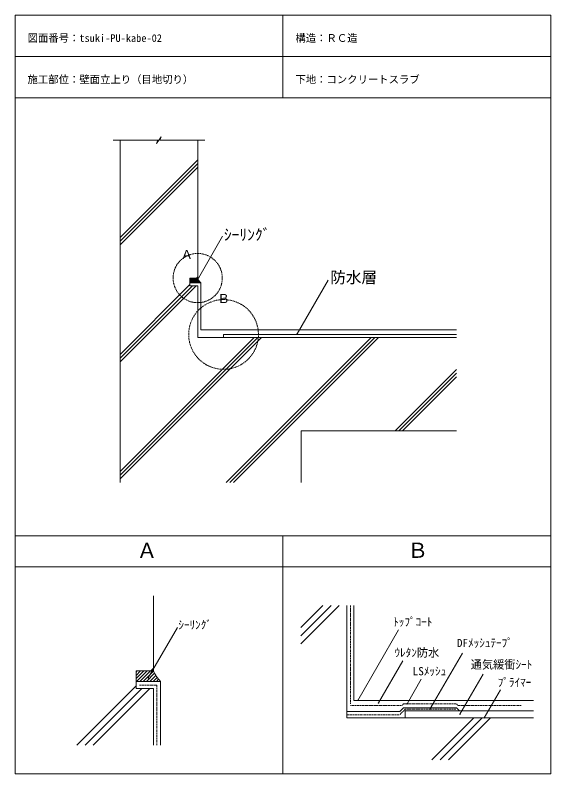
# Model space of a CAD drawing. Units: millimetres, scale not verified. Extents: x -517 to 518, y -673 to 792.
import ezdxf
from ezdxf.enums import TextEntityAlignment as Align

# ---------------------------------------------------------------- set-up
doc = ezdxf.new("R2010")
doc.units = ezdxf.units.MM
doc.header["$PDMODE"] = 32
doc.header["$PDSIZE"] = 0.8
doc.linetypes.add('DASHED2', pattern=[3, 2, -1])
doc.layers.add('0-0', color=7, linetype='Continuous', lineweight=13)
doc.styles.add('ＭＳ ゴシック', font='')
doc.styles.get('ＭＳ ゴシック').set_extended_font_data('MS Gothic')

msp = doc.modelspace()

# ---------------------------------------------------------------- linework, layer by layer
at = {"layer": '0-0'}
for p, q in [((-516.864, 792.357), (-516.864, -673.469)), ((-516.864, 792.357), (517.853, 792.357)), ((0.494, 792.357), (0.494, 632.357)), ((517.853, 792.357), (517.853, -673.469)), ((-516.864, 712.357), (517.853, 712.357)), ((-516.864, 632.357), (517.853, 632.357)), ((-234.729, 557.439), (-237.114, 550.885)), ((-327.376, 550.885), (-241.521, 550.885)), ((-314.317, 550.885), (-314.317, -110.555)), ((-237.114, 550.885), (-150.718, 550.885)), ((-164.317, 284.445), (-164.317, 550.885)), ((-314.317, 362.994), (-164.317, 512.994)), ((-314.317, 355.923), (-164.317, 505.923)), ((-314.317, 348.852), (-164.317, 498.852)), ((-165.623, 279.863), (-116.207, 365.454)), ((-166.592, 284.445), (-164.317, 286.72)), ((27.93, 176.945), (87.688, 280.449)), ((-314.317, 136.72), (-179.317, 271.72)), ((-314.317, 129.649), (-174.521, 269.445)), ((-314.317, 122.578), (-167.45, 269.445)), ((-164.317, 169.445), (-164.317, 269.445)), ((-314.317, -103.697), (-41.176, 169.445)), ((-314.317, -96.625), (-48.247, 169.445)), ((-314.317, -89.554), (-55.318, 169.445)), ((-164.317, 169.445), (335.683, 169.445)), ((-109.044, -110.555), (170.956, 169.445)), ((-101.973, -110.555), (178.027, 169.445)), ((-94.902, -110.555), (185.098, 169.445)), ((217.23, -10.555), (335.683, 107.897)), ((224.301, -10.555), (335.683, 100.826)), ((231.372, -10.555), (335.683, 93.755)), ((35.683, -10.555), (335.683, -10.555)), ((35.683, -10.555), (35.683, -110.555)), ((-516.864, -213.469), (517.853, -213.469)), ((0.494, -213.469), (0.494, -673.469)), ((-516.864, -273.469), (517.853, -273.469)), ((-249.495, -474.73), (-249.495, -329.814)), ((34.649, -422.611), (109.172, -348.087)), ((34.649, -406.701), (93.263, -348.087)), ((34.649, -390.791), (77.353, -348.087)), ((124.07, -565.238), (124.07, -348.087)), ((-259.657, -488.291), (-203.24, -390.574)), ((145.052, -531.488), (223.764, -395.155)), ((284.417, -548.738), (346.996, -440.348)), ((184.916, -536.383), (231.933, -454.947)), ((-254.614, -474.73), (-249.495, -469.611)), ((342.327, -558.488), (387.228, -480.716)), ((240.211, -538.278), (267.656, -490.742)), ((-397.76, -617.875), (-283.245, -503.361)), ((-381.85, -617.875), (-272.454, -508.48)), ((-365.94, -617.875), (-256.544, -508.48)), ((-249.495, -617.875), (-249.495, -508.48)), ((389.305, -565.238), (420.67, -510.913)), ((124.07, -565.238), (484.242, -565.238)), ((288.101, -646.456), (369.319, -565.238)), ((304.011, -646.456), (385.228, -565.238)), ((319.921, -646.456), (401.138, -565.238)), ((-516.864, -673.469), (517.853, -673.469))]:
    msp.add_line(p, q, dxfattribs=at)
at = {"layer": '0-0', "color": 2}
for p, q in [((-179.317, 277.844), (-172.717, 284.445)), ((-179.317, 280.673), (-175.545, 284.445)), ((-179.317, 283.501), (-178.373, 284.445)), ((-178.888, 275.445), (-169.888, 284.445)), ((-176.06, 275.445), (-167.06, 284.445)), ((-173.231, 275.445), (-164.293, 284.383)), ((-170.403, 275.445), (-163.42, 282.427)), ((-167.574, 275.445), (-162.418, 280.601)), ((-164.746, 275.445), (-161.294, 278.896)), ((-161.918, 275.445), (-160.056, 277.307)), ((-159.089, 275.445), (-158.705, 275.829)), ((-283.245, -489.581), (-268.394, -474.73)), ((-283.245, -483.217), (-274.758, -474.73)), ((-283.245, -476.853), (-281.122, -474.73)), ((-282.28, -494.98), (-262.03, -474.73)), ((-275.916, -494.98), (-255.666, -474.73)), ((-269.552, -494.98), (-249.441, -474.868)), ((-263.188, -494.98), (-247.478, -479.269)), ((-256.824, -494.98), (-245.222, -483.377)), ((-250.46, -494.98), (-242.694, -487.213)), ((-244.096, -494.98), (-239.907, -490.79)), ((-237.732, -494.98), (-236.868, -494.115))]:
    msp.add_line(p, q, dxfattribs=at)
at = {"layer": '0-0', "color": 4}
for p, q in [((-158.317, 275.445), (-179.317, 275.445)), ((-158.317, 275.445), (-158.317, 184.445)), ((-158.317, 184.445), (335.683, 184.445)), ((137.57, -348.087), (137.57, -531.488)), ((-235.995, -494.98), (-283.245, -494.98)), ((-235.995, -494.98), (-235.995, -617.875)), ((137.57, -531.488), (484.242, -531.488)), ((233.57, -545.738), (335.531, -545.738)), ((335.531, -545.738), (341.531, -551.738))]:
    msp.add_line(p, q, dxfattribs=at)
at = {"layer": '0-0', "color": 3}
for p, q in [((-114.317, 175.445), (335.683, 175.445)), ((-114.317, 175.445), (-114.317, 169.445)), ((236.57, -551.738), (484.242, -551.738)), ((236.57, -551.738), (236.57, -565.238))]:
    msp.add_line(p, q, dxfattribs=at)
at = {"layer": '0-0', "color": 5, "linetype": 'DASHED2'}
for p, q in [((130.82, -538.278), (130.82, -348.087)), ((130.82, -541.278), (230.57, -541.278)), ((233.57, -538.278), (230.57, -541.278)), ((233.57, -538.278), (335.531, -538.278)), ((236.57, -548.738), (226.07, -559.238)), ((236.57, -548.738), (335.531, -548.738)), ((124.07, -559.238), (226.07, -559.238))]:
    msp.add_line(p, q, dxfattribs=at)
at = {"layer": '0-0'}
for points in [[(-234.729, 557.439), (-243.906, 544.332), (-241.521, 550.885)], [(-164.317, 269.445), (-179.317, 269.445), (-179.317, 284.445), (-164.317, 284.445)], [(-249.495, -508.48), (-283.245, -508.48), (-283.245, -474.73), (-249.495, -474.73)]]:
    msp.add_lwpolyline(points, dxfattribs=at)
at = {"layer": '0-0', "color": 5, "linetype": 'DASHED2'}
for points in [[(-243.495, -617.875), (-243.495, -502.48), (-277.245, -502.48)], [(335.531, -538.278), (338.531, -541.278), (461.531, -541.278)]]:
    msp.add_lwpolyline(points, dxfattribs=at)
at = {"layer": '0-0', "color": 4}
msp.add_lwpolyline([(124.07, -553.238), (226.07, -553.238), (233.57, -545.738)], dxfattribs=at)
at = {"layer": '0-0', "color": 1, "linetype": 'DASHED2'}
for centre, radius in [((-164.317, 284.445), 47.507), ((-114.317, 175.445), 67.35)]:
    msp.add_circle(centre, radius, dxfattribs=at)
at = {"layer": '0-0', "color": 2}
for centre, radius in [((-140.498, 293.825), 25.6), ((-195.901, -453.625), 57.599)]:
    msp.add_arc(centre, radius, 201.49359, 225.88654, dxfattribs=at)
at = {"layer": '0-0'}
for p in [(-165.623, 279.863), (27.93, 176.945), (-259.657, -488.291), (145.052, -531.488), (184.916, -536.383), (240.211, -538.278), (284.417, -548.738), (342.327, -558.488), (389.305, -565.238)]:
    msp.add_point(p, dxfattribs=at)

# ---------------------------------------------------------------- texts
at = {"layer": '0-0', "style": 'ＭＳ ゴシック'}
for s, height, p in [('図面番号：tsuki-PU-kabe-02', 14.66, (-492.864, 736.357)), ('構造：ＲＣ造', 14.66, (24.494, 736.357)), ('施工部位：壁面立上り（目地切り）', 14.66, (-492.864, 656.357)), ('下地：コンクリートスラブ', 14.66, (24.494, 656.357)), ('ｼｰﾘﾝｸﾞ', 21.99, (-113.734, 350.649)), ('Ａ', 17.6, (-197.363, 315.767)), ('防水層', 21.99, (92.002, 268.072)), ('Ｂ', 17.6, (-126.14, 230.8)), ('Ａ', 29.33, (-282.268, -265.32)), ('Ｂ', 29.33, (240.689, -264.973)), ('ｼｰﾘﾝｸﾞ', 15.85, (-201.716, -398.473)), ('ﾄｯﾌﾟｺｰﾄ', 15.85, (213.372, -392.807)), ('DFﾒｯｼｭﾃｰﾌﾟ', 15.85, (336.416, -433.332)), ('ｳﾚﾀﾝ防水', 15.85, (215.842, -452.059)), ('通気緩衝ｼｰﾄ', 15.85, (363.103, -475.051)), ('LSﾒｯｼｭ', 15.85, (250.996, -487.87)), ('ﾌﾟﾗｲﾏｰ', 15.85, (415.265, -509.553))]:
    msp.add_text(s, height=height, dxfattribs=at).set_placement(p, align=Align.BOTTOM_LEFT)

doc.saveas('drawing.dxf')
